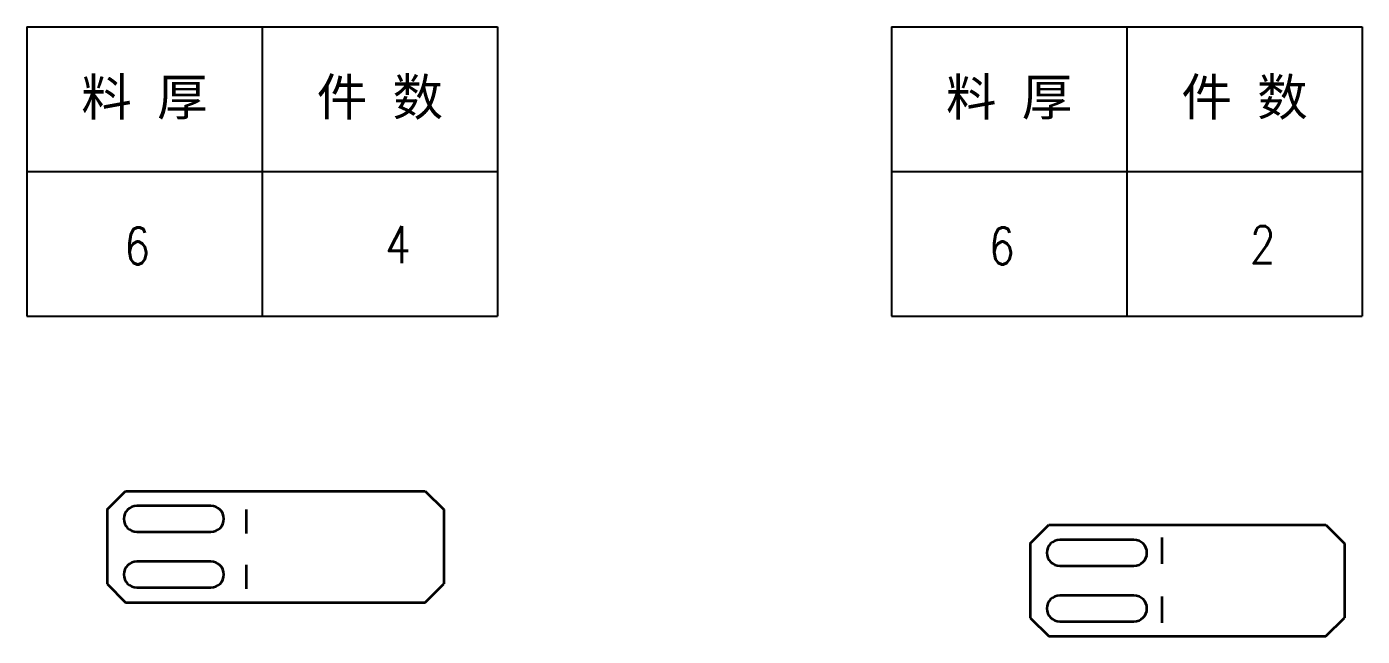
# Model space of a CAD drawing. Header units: millimetres. Extents: x -162325 to -83245, y 277409 to 326486.
# Drawn here: x -160708 to -160347.8, y 298698.9 to 298863.2 of the extents above; entities that cross this region are included whole.
import ezdxf
from ezdxf.enums import TextEntityAlignment as Align

# ---------------------------------------------------------------- set-up
doc = ezdxf.new("R2010")
doc.units = ezdxf.units.MM
doc.styles.add('DIM', font='romans.shx', dxfattribs={"width": 0.8, "bigfont": 'bigfont.shx'})
doc.styles.get("Standard").update_dxf_attribs({"font": 'txt', "bigfont": 'gbcbig.shx'})

# ---------------------------------------------------------------- blocks, each defined once
blk = doc.blocks.new('*T608')
at = {"color": 0, "linetype": 'ByBlock', "lineweight": -2, "transparency": 16777216}
for p, q in [((0, 0), (127, 0)), ((0, 0), (0, -78)), ((63.5, 0), (63.5, -78)), ((127, 0), (127, -78)), ((0, -39), (127, -39)), ((0, -78), (127, -78))]:
    blk.add_line(p, q, dxfattribs=at)
at = {"color": 0, "transparency": 16777216, "char_height": 10, "width": 60.5, "attachment_point": 5}
for s, insert in [('{\\fSimSun|b0|i0|c134|p2;料 厚}', (31.75, -19.5)), ('{\\fSimSun|b0|i0|c134|p2;件 数}', (95.25, -19.5))]:
    blk.add_mtext(s, dxfattribs=dict(at, insert=insert))
blk = doc.blocks.new('拆图参数')
blk.add_blockref('*T608', (-63.5, 78))
at = {"style": 'DIM', "width": 0.8}
blk.add_attdef('6', text='', height=10, dxfattribs=at).set_placement((-37.13, 18.91), align=Align.MIDDLE_LEFT)
blk.add_attdef('1', text='', height=10, dxfattribs=at).set_placement((36.65, 19.27), align=Align.MIDDLE_CENTER)

msp = doc.modelspace()

# ---------------------------------------------------------------- linework, layer by layer
at = {"color": 7, "lineweight": 35}
for p, q in [((-160686.344, 298733.078), (-160681.344, 298738.078)), ((-160681.344, 298738.078), (-160600.564, 298738.078)), ((-160600.564, 298738.078), (-160595.564, 298733.078)), ((-160658.344, 298734.078), (-160678.344, 298734.078)), ((-160686.344, 298733.078), (-160686.344, 298713.078)), ((-160648.844, 298733.078), (-160648.844, 298726.602)), ((-160595.564, 298733.078), (-160595.564, 298713.078)), ((-160678.344, 298727.078), (-160658.344, 298727.078)), ((-160437.41, 298723.939), (-160432.41, 298728.939)), ((-160432.41, 298728.939), (-160357.63, 298728.939)), ((-160357.63, 298728.939), (-160352.63, 298723.939)), ((-160437.41, 298723.939), (-160437.41, 298703.939)), ((-160409.41, 298724.939), (-160429.41, 298724.939)), ((-160401.91, 298725.563), (-160401.91, 298718.432)), ((-160352.63, 298723.939), (-160352.63, 298703.939)), ((-160658.344, 298719.078), (-160678.344, 298719.078)), ((-160648.844, 298718.189), (-160648.844, 298711.713)), ((-160429.41, 298717.939), (-160409.41, 298717.939)), ((-160686.344, 298713.078), (-160681.344, 298708.078)), ((-160678.344, 298712.078), (-160658.344, 298712.078)), ((-160600.564, 298708.078), (-160595.564, 298713.078)), ((-160409.41, 298709.939), (-160429.41, 298709.939)), ((-160401.91, 298709.663), (-160401.91, 298702.531)), ((-160681.344, 298708.078), (-160600.564, 298708.078)), ((-160437.41, 298703.939), (-160432.41, 298698.939)), ((-160429.41, 298702.939), (-160409.41, 298702.939)), ((-160357.63, 298698.939), (-160352.63, 298703.939)), ((-160432.41, 298698.939), (-160357.63, 298698.939))]:
    msp.add_line(p, q, dxfattribs=at)
for centre, start, end in [((-160678.344, 298730.578), 90, 270), ((-160658.344, 298730.578), 270, 90), ((-160429.41, 298721.439), 90, 270), ((-160409.41, 298721.439), 270, 90), ((-160678.344, 298715.578), 90, 270), ((-160658.344, 298715.578), 270, 90), ((-160429.41, 298706.439), 90, 270), ((-160409.41, 298706.439), 270, 90)]:
    msp.add_arc(centre, 3.5, start, end, dxfattribs=at)

# ---------------------------------------------------------------- block references
for p, values in [((-160644.527, 298785.208), {'1': '4', '6': '6'}), ((-160411.333, 298785.208), {'1': '2', '6': '6'})]:
    msp.add_blockref('拆图参数', p).add_auto_attribs(values)

doc.saveas('drawing.dxf')
